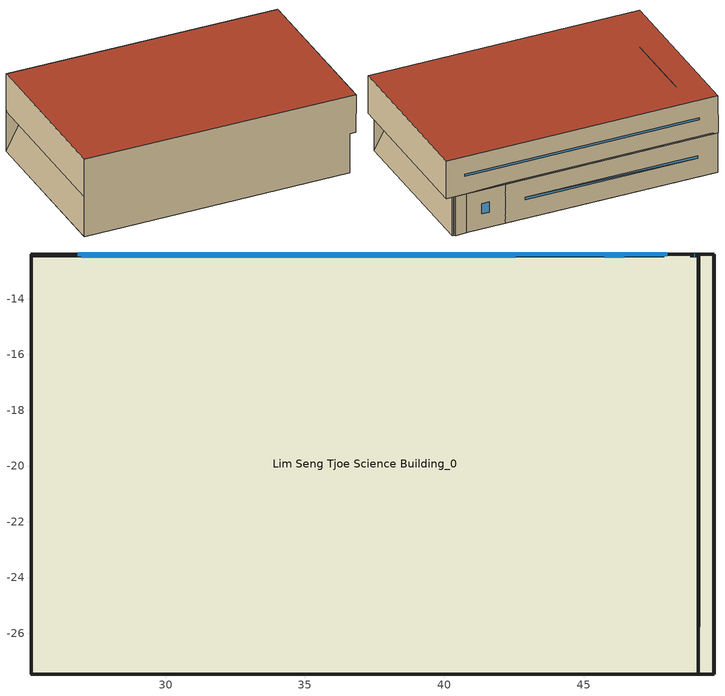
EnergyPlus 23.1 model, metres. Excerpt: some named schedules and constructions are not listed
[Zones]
Lim Seng Tjoe Science Building_0
 floor outside (90.1-2019 Nonresidential CZ 0 Exterior Floor (Mass)): 48.83,-12.4,4.33 49.66,-12.4,4.33 49.66,-27.46,4.33 49.12,-27.46,4.33 48.83,-12.46,4.4; 25.18,-12.46 47.86,-12.46 47.86,-12.4 48.82,-12.4 48.82,-12.46 49.11,-12.46 49.11,-27.46 25.18,-27.46 z0.6; 25.19,-12.46,4.45 25.18,-27.46,4.38 25.18,-12.4,4.38 48.83,-12.4,4.33 47.87,-12.4,4.34 44.33,-12.46,4.41
 wall outside (90.1-2019 Nonresidential CZ 0 Exterior Wall (Mass)): 25.18,-12.4 25.18,-27.46 z4.38:7.93; 49.66,-27.46,4.33 49.66,-12.4,4.33 49.67,-12.4,7.88 49.67,-27.46,7.88; 49.66,-12.4,4.33 25.18,-12.4,4.38 25.18,-12.4,7.93 49.67,-12.4,7.88; 44.32,-12.46,0.6 25.18,-12.46,0.6 25.19,-12.46,4.45 44.33,-12.46,4.41; 47.86,-12.46,0.6 44.32,-12.46,0.6 44.33,-12.46,4.41 47.87,-12.46,4.4; 47.86,-12.4,0.6 47.86,-12.46,0.6 47.87,-12.46,4.4; 48.82,-12.4,0.6 47.86,-12.4,0.6 47.87,-12.4,4.34 48.83,-12.4,4.33; 48.82,-12.46,0.6 48.82,-12.4,0.6 48.83,-12.4,4.33; 49.11,-12.46,0.6 48.82,-12.46,0.6 48.83,-12.46,4.4 49.12,-12.46,4.4; 49.11,-27.46,0.6 49.11,-12.46,0.6 49.12,-12.46,4.4 49.12,-24.08,5.81; 25.18,-12.46,0.6 25.18,-27.46,0.6 25.19,-27.46,4.38 25.19,-15.74,5.85; 25.18,-27.46,0.6 49.11,-27.46,0.6 49.12,-27.46,4.33 49.66,-27.46,4.33 49.67,-27.46,7.88 25.18,-27.46,7.93 25.18,-27.46,4.38 25.19,-27.46,4.38
 window (DoublePaneLoEe2): 46.45,-12.46 45.75,-12.46 z2.02:2.98; 47.99,-12.4,6.01 26.85,-12.4,6.05 26.85,-12.4,6.26 47.99,-12.4,6.21; 42.53,-12.46,2.61 26.98,-12.46,2.4 26.98,-12.46,2.65; 42.53,-12.46,2.4 26.98,-12.46,2.4 42.53,-12.46,2.61; 48.97,-12.46,0.74 48.96,-12.46,0.74 48.97,-12.46,4.26 48.98,-12.46,4.26
 roof outside (90.1-2019 Nonresidential CZ 0 Exterior Roof (Mass)): 49.67,-27.46,7.88 49.67,-12.4,7.88 25.18,-12.4,7.93 25.18,-27.46,7.93
[EnergyManagementSystem:Sensor] Output:Variable Index Key=Environment
Name | Output:Variable
OutdoorTemp | Site Outdoor Air Drybulb Temperature
OutdoorRelHumid | Site Outdoor Air Relative Humidity
[ZoneHVAC:IdealLoadsAirSystem]
Lim Seng Tjoe Science Building_0 Ideal Loads Air: Maximum Heating Supply Air Temperature {C}=35; Minimum Cooling Supply Air Temperature {C}=12; Maximum Heating Supply Air Humidity Ratio {kgWater/kgDryAir}=0.01; Minimum Cooling Supply Air Humidity Ratio {kgWater/kgDryAir}=0.008; Heating Limit=LimitFlowRateAndCapacity; MaximumHeatingAirFlowRate [m3/s]=Autosize; MaximumSensibleHeatingCapacity [W]=Autosize; Cooling Limit=LimitFlowRateAndCapacity; MaximumCoolingAirFlowRate [m3/s]=Autosize; MaximumTotalCoolingCapacity [W]=Autosize; HeatingAvailabilitySchedule=Off; CoolingAvailabilitySchedule=CoolAvail_Lim Seng Tjoe Science Building_0; Dehumidification Control Type=Humidistat; Humidification Control Type=Humidistat; Design Specification Outdoor Air Object=Lim Seng Tjoe Science Building_0MinFreshAir; Demand Controlled Ventilation Type=OccupancySchedule; Outdoor Air Economizer Type=NoEconomizer; Heat Recovery Type=None; SensibleHeatRecoveryEffectiveness=0.7; LatentHeatRecoveryEffectiveness=0.65
[Schedule:Constant]
Off: Value=0
AllOn: Value=1
Lim Seng Tjoe Science Building_0Heating_SP_Sch: HeatingSetpoint=20
Lim Seng Tjoe Science Building_0Cooling_SP_Sch: CoolingSetpoint=26
[Schedule:Day:Hourly]
d71a6c31-8f6b-449b-bd09-24edf58094ba: Fraction, 0, 0, 0, 0, 0, 0, 0, 0, 0.19, 0.19, 0.19, 0.19, 0.19, 0.19, 0.19, 0.71, 0.71, 0.71, 0.71, 0.71, 0, 0, 0, 0
d38cd50b-3fe6-45fc-bc6b-6bac02fbb9af: Fraction, 0, 0, 0, 0, 0, 0, 0, 0, 0, 0, 0, 0, 0, 0, 0, 0, 0, 0, 0, 0, 0, 0, 0, 0
52532a4e-ecb1-4cc1-a716-c2dd89ebd3b9: Fraction, 0, 0, 0, 0, 0, 0, 0, 0, 0.11, 0.11, 0.11, 0.11, 0.11, 0.11, 0.11, 0.11, 0.11, 0.26, 0.26, 0, 0, 0, 0, 0
11972c52-61c8-4f57-88bb-7496af982186: Fraction, 0.1773, 0.1773, 0.1773, 0.1773, 0.1773, 0.1773, 0.1773, 0.9, 0.9, 0.9, 0.9, 0.9, 0.9, 0.9, 0.9, 0.9, 0.9, 0.9, 0.9, 0.9, 0.9, 0.1773, 0.1773, 0.1773
d54c6378-4a6c-45db-9de4-900cf3df8b70: Fraction, 0.1773, 0.1773, 0.1773, 0.1773, 0.1773, 0.1773, 0.1773, 0.1773, 0.1773, 0.1773, 0.1773, 0.1773, 0.1773, 0.1773, 0.1773, 0.1773, 0.1773, 0.1773, 0.1773, 0.1773, 0.1773, 0.1773, 0.1773, 0.1773
852b5676-d480-4d98-a6f2-b27ff55470ac: Fraction, 0.1773, 0.1773, 0.1773, 0.1773, 0.1773, 0.1773, 0.1773, 0.1773, 0.5, 0.5, 0.5, 0.5, 0.5, 0.5, 0.5, 0.5, 0.5, 0.5, 0.5, 0.5, 0.1773, 0.1773, 0.1773, 0.1773
28ff5dd8-2adb-4925-b8d8-fbb9354c33e4: Fraction, 0.4, 0.4, 0.4, 0.4, 0.4, 0.4, 0.4, 0.4, 1, 1, 1, 1, 1, 1, 1, 1, 1, 0.4, 0.4, 0.4, 0.4, 0.4, 0.4, 0.4
d93732f1-78b8-4d49-a862-33fb61c03296: Fraction, 0.4, 0.4, 0.4, 0.4, 0.4, 0.4, 0.4, 0.4, 0.4, 0.4, 0.4, 0.4, 0.4, 0.4, 0.4, 0.4, 0.4, 0.4, 0.4, 0.4, 0.4, 0.4, 0.4, 0.4
d121ed73-165e-4655-82d5-77e987343f9d: Fraction, 0.3, 0.3, 0.3, 0.3, 0.3, 0.3, 0.3, 0.3, 0.3, 0.3, 0.3, 0.3, 0.3, 0.3, 0.3, 0.3, 0.3, 0.3, 0.3, 0.3, 0.3, 0.3, 0.3, 0.3
e1321285-c9d6-467d-9a4d-bb59ab9c38de: Fraction, 0.3, 0.3, 0.3, 0.3, 0.3, 0.3, 0.3, 0.3, 0.5, 0.5, 0.5, 0.5, 0.5, 0.5, 0.5, 0.5, 0.5, 0.3, 0.3, 0.3, 0.3, 0.3, 0.3, 0.3
6e140d9c-aa02-459b-a8a6-749ed5249228: Fraction, 1, 1, 1, 1, 1, 1, 1, 1, 0, 0, 0, 0, 0, 1, 0, 0, 0, 0, 0, 0, 0, 0, 0, 0
db2d7c61-ff03-4749-8f1e-46beebeba116: Fraction, 1, 1, 1, 1, 1, 1, 1, 1, 0, 0, 0, 0, 0, 0, 0, 0, 0, 0, 0, 0, 0, 0, 0, 0
1c006196-8d64-459b-8b42-d203ddc26f70: Fraction, 1, 1, 1, 1, 1, 1, 1, 1, 0, 0, 0, 1, 1, 1, 1, 1, 0, 0, 0, 0, 0, 0, 0, 1
a6b18c1c-57d3-475b-b091-b9cf4c30f930: Fraction, 1, 1, 1, 1, 1, 1, 1, 1, 0, 0, 0, 0, 0, 0, 0, 0, 0, 0, 0, 0, 0, 0, 0, 1
128b67d7-4356-482a-b225-17979f05112b: Fraction, 1, 1, 1, 1, 1, 1, 1, 1, 0, 0, 0, 0, 1, 1, 1, 0, 0, 0, 0, 0, 0, 0, 0, 0
3b261d86-015e-456e-b3ba-ec429458f709: Fraction, 1, 1, 1, 1, 1, 1, 1, 1, 0, 0, 0, 0, 0, 0, 0, 0, 0, 0, 0, 0, 0, 0, 1, 1
7137139d-1359-4360-94b9-dd521b8f055c: Fraction, 1, 1, 1, 1, 1, 1, 1, 0, 0, 0, 0, 0, 1, 1, 1, 1, 0, 0, 0, 0, 0, 0, 0, 1
d480fcd2-4c6f-4724-b094-791e3ef46416: Fraction, 1, 1, 1, 1, 1, 1, 1, 1, 0, 0, 0, 0, 1, 1, 1, 1, 1, 0, 0, 0, 0, 0, 0, 0
52d70242-85c9-48d6-93f3-017db9b4e722: Fraction, 1, 1, 1, 1, 1, 1, 1, 1, 0, 0, 0, 0, 1, 1, 1, 1, 1, 0, 0, 0, 0, 0, 0, 1
3e5dda0d-1575-4d5f-b2a6-a0f8b6c27f36: Fraction, 1, 1, 1, 1, 1, 0, 0, 0, 0, 0, 1, 1, 1, 1, 0, 0, 0, 0, 0, 0, 0, 0, 1, 1
5777d33e-3b92-4e42-84ab-9511d0258aa5: Fraction, 1, 1, 1, 1, 1, 0, 0, 0, 0, 0, 0, 0, 0, 0, 0, 1, 1, 1, 1, 1, 1, 1, 1, 1
78c8ad22-f29e-409c-af1d-dfdd3a8f813a: Fraction, 1, 1, 1, 1, 1, 1, 1, 0, 0, 0, 0, 0, 0, 0, 0, 0, 0, 0, 0, 0, 0, 0, 1, 1
7d700d44-55c0-4113-ba8d-ee900117a987: Fraction, 1, 1, 1, 1, 1, 1, 1, 0, 0, 0, 0, 0, 0, 0, 0, 0, 0, 0, 0, 0, 0, 0, 0, 1
8da19b8c-456b-4655-9327-c29ff21e0a2a: Fraction, 1, 1, 1, 1, 1, 1, 1, 1, 1, 1, 1, 0, 0, 0, 0, 0, 0, 0, 0, 0, 1, 1, 1, 1
cee105a2-054e-433b-bdf9-948a25a18e89: Fraction, 1, 1, 1, 1, 1, 1, 0, 0, 0, 0, 0, 0, 0, 0, 0, 0, 0, 0, 0, 0, 0, 1, 1, 1
44f8bf13-a4c6-46d4-b55d-3ae2afa4ed22: Fraction, 1, 1, 1, 1, 0, 0, 0, 0, 0, 0, 0, 0, 0, 0, 0, 0, 0, 0, 0, 0, 0, 1, 1, 1
1851b256-f6fc-47cb-b284-082ecfdb7be7: Fraction, 1, 1, 1, 1, 1, 1, 1, 1, 1, 1, 1, 1, 1, 1, 0, 0, 0, 0, 0, 0, 1, 1, 1, 1
8e188594-625f-4dec-aa19-9f28261a3dc8: Fraction, 1, 1, 1, 1, 1, 1, 0, 0, 0, 0, 0, 0, 0, 0, 0, 0, 0, 0, 0, 0, 0, 0, 1, 1
284f1c77-091e-4434-aced-f5413e2310b7: Fraction, 0, 1, 1, 1, 1, 1, 1, 1, 0, 0, 0, 0, 0, 1, 0, 0, 0, 0, 1, 1, 1, 1, 1, 1
d0c33f98-66ea-4176-85bb-1e7ffd4d465f: Fraction, 1, 1, 1, 1, 1, 1, 0, 0, 0, 0, 0, 0, 1, 1, 0, 0, 1, 1, 1, 1, 1, 1, 1, 1
d8ae7ebc-ec5f-4869-bc1e-8ae123249a83: Fraction, 1, 1, 1, 1, 1, 1, 1, 1, 0, 0, 0, 0, 0, 0, 0, 0, 0, 0, 0, 0, 0, 1, 1, 1
856b0a8b-6fdf-4f38-9d7a-b768ce6a41e3: Fraction, 1, 1, 1, 0, 0, 0, 0, 0, 0, 0, 0, 0, 0, 0, 0, 0, 0, 0, 0, 0, 0, 0, 0, 0
a5a3d129-2a04-4ef4-b263-aef73d514b88: Fraction, 1, 1, 1, 1, 1, 1, 1, 1, 0, 0, 0, 0, 1, 1, 1, 1, 0, 0, 0, 0, 0, 0, 0, 0
02b955e1-a4d5-44a9-86f5-da438b0872b9: Fraction, 0, 0, 0, 0, 0, 0, 0, 0, 1, 1, 1, 1, 1, 1, 1, 1, 0, 0, 0, 0, 0, 0, 0, 0
f6c93d04-9e40-4184-b05f-088cf29dde7c: Fraction, 0, 0, 0, 1, 1, 1, 1, 1, 0, 0, 0, 0, 0, 0, 0, 0, 0, 0, 0, 0, 0, 0, 0, 0
d251b540-94c7-4aaa-85b7-a139d5e821c3: Fraction, 0, 0, 0, 1, 1, 1, 1, 1, 0, 0, 0, 0, 0, 1, 1, 1, 0, 0, 0, 0, 0, 0, 0, 0
7c59da79-fe48-4edc-bf73-fb6894853047: Fraction, 0, 1, 1, 1, 1, 1, 1, 1, 0, 0, 0, 0, 0, 1, 1, 0, 0, 0, 0, 0, 0, 0, 0, 0
2ed6414c-bb18-4c60-8d50-1dbdd846f431: Fraction, 0, 0, 0, 0, 1, 1, 1, 1, 0, 0, 0, 0, 0, 0, 0, 0, 0, 0, 0, 0, 0, 0, 0, 0
e1109c2e-fcaa-4e7b-a4d0-30d084544c4d: Fraction, 1, 1, 1, 1, 1, 1, 1, 1, 1, 0, 1, 1, 1, 1, 1, 1, 1, 0, 0, 1, 1, 1, 1, 1
9da1b401-2c3b-4dd1-8f42-770dc4b6e476: Fraction, 1, 1, 1, 1, 1, 1, 1, 1, 0, 0, 0, 1, 1, 1, 1, 1, 0, 1, 1, 1, 1, 1, 1, 1
a31e4aef-c367-457d-9f49-a188fc99be50: Fraction, 0, 1, 1, 1, 1, 1, 1, 1, 0, 0, 0, 0, 1, 1, 1, 0, 0, 0, 0, 0, 0, 0, 0, 0
783a20d1-6586-452c-8b75-dc79a78b005d: Fraction, 0, 0, 0, 0, 0, 0, 0, 0, 0, 0, 0, 0, 1, 0, 0, 0, 0, 0, 0, 0, 0, 0, 0, 0
31c73f65-7f80-4425-b6fd-fec3620eedcf: Fraction, 0, 1, 1, 1, 1, 1, 1, 1, 0, 0, 0, 0, 0, 0, 0, 0, 0, 0, 0, 0, 0, 0, 0, 0
7c44a2ad-9f92-4760-9523-73d375af5f8e: Fraction, 0, 1, 0, 0, 1, 0, 0, 0, 0, 0, 0, 1, 1, 1, 1, 1, 1, 0, 0, 0, 0, 0, 0, 0
710c4962-6e15-4edf-8ffb-b5bf3bbcd519: Fraction, 0, 0, 0, 0, 0, 0, 0, 0, 0, 0, 0, 0, 1, 0, 1, 0, 0, 0, 0, 0, 0, 0, 0, 0
dc6bb69d-c547-40f1-9d02-3d841a653dba: Fraction, 0, 0, 0, 0, 0, 0, 0, 0, 0, 0, 0, 1, 0, 0, 1, 1, 0, 0, 0, 0, 0, 0, 0, 1
5e147ff9-a396-4f3e-ab7d-90348b531cd6: Fraction, 0, 0, 0, 1, 1, 1, 1, 1, 0, 0, 0, 1, 1, 1, 1, 0, 0, 0, 0, 0, 0, 1, 1, 0
832ac9ea-43cb-4ae2-92aa-4a881285c56f: Fraction, 0, 1, 1, 1, 1, 1, 1, 1, 0, 0, 0, 1, 1, 1, 1, 1, 0, 0, 1, 0, 0, 1, 1, 1
55a5d6dd-006f-4877-b073-a27cbf0c4520: Fraction, 1, 1, 1, 1, 1, 1, 1, 1, 0, 0, 0, 1, 1, 1, 1, 0, 0, 0, 0, 1, 0, 0, 1, 1
f6a73423-aa42-49e2-adda-7f33e1ee4367: Fraction, 1, 1, 1, 1, 1, 1, 1, 1, 1, 1, 0, 0, 0, 0, 0, 0, 0, 0, 0, 1, 1, 1, 1, 1
56def665-7ac4-4489-b452-fc3213dd30f5: Fraction, 1, 1, 1, 1, 1, 1, 1, 1, 0, 0, 0, 1, 1, 1, 1, 1, 1, 0, 1, 1, 1, 1, 1, 1
ac92d4b5-eac9-4519-86de-4b64024344e3: Fraction, 1, 1, 0, 0, 1, 1, 0, 0, 0, 0, 0, 1, 0, 0, 1, 1, 0, 0, 0, 0, 0, 0, 0, 0
7c6c3108-2229-4056-994d-669ef0e0ce08: Fraction, 0, 1, 1, 0, 1, 1, 0, 0, 0, 0, 0, 1, 1, 1, 1, 1, 1, 0, 0, 0, 0, 0, 0, 0
8ee3ae4d-64b1-4e34-8a96-7bd1842fba68: Fraction, 0, 0, 0, 0, 1, 1, 1, 1, 0, 0, 0, 1, 1, 1, 1, 1, 0, 0, 0, 0, 0, 0, 0, 0
0cef9d86-fc90-41cf-8de7-f64ac36ddb1f: Fraction, 1, 1, 1, 1, 1, 1, 1, 1, 0, 0, 0, 1, 1, 1, 1, 1, 0, 0, 0, 0, 0, 0, 0, 0
e6a8cc3d-66d3-4b64-92f8-956c4ba94478: Fraction, 0, 0, 1, 1, 1, 1, 1, 0, 0, 0, 0, 1, 1, 1, 1, 1, 1, 0, 0, 0, 0, 0, 0, 0
8cb6882c-eee1-46ff-8e14-2cfc4f33c570: Fraction, 0, 0, 0, 0, 0, 0, 0, 0, 0, 0, 0, 0, 0, 1, 0, 0, 0, 0, 0, 0, 0, 0, 0, 0
e863ea9d-334a-48af-816b-4aba6224873a: Fraction, 0, 0, 0, 0, 0, 0, 0, 0, 0, 0, 0, 1, 1, 1, 0, 0, 0, 0, 0, 0, 0, 0, 0, 0
8b0ae8ee-a528-469c-a5c6-ed7794fbe815: Fraction, 0, 0, 0, 0, 0, 0, 0, 0, 0, 0, 0, 0, 1, 1, 1, 1, 0, 0, 0, 0, 0, 0, 0, 0
41dc527b-37e4-4181-84aa-e215a96cd7b1: Fraction, 0, 0, 0, 1, 1, 1, 1, 1, 0, 0, 0, 1, 1, 1, 1, 1, 0, 0, 0, 0, 0, 0, 0, 0
98d2bb7c-2468-413f-8b2f-d1170de22287: Fraction, 1, 1, 1, 0, 1, 1, 1, 1, 0, 0, 0, 1, 1, 1, 1, 1, 1, 0, 0, 0, 0, 0, 0, 1
9ccae4c0-e080-46e8-8c0e-5cd73330d716: Fraction, 1, 1, 1, 1, 1, 1, 1, 1, 0, 0, 0, 1, 1, 1, 1, 1, 1, 0, 0, 0, 0, 0, 0, 1
e07aafdd-d563-4215-b115-786fe618c2eb: Fraction, 1, 1, 1, 1, 0, 0, 0, 1, 0, 0, 1, 1, 1, 1, 1, 1, 1, 0, 0, 0, 0, 0, 0, 0
8206472b-e502-4a85-a04b-b4c15c11b061: Fraction, 1, 1, 1, 1, 0, 0, 0, 0, 0, 0, 0, 1, 1, 1, 1, 1, 1, 0, 0, 0, 0, 0, 0, 0
435913cc-9bde-4884-bb38-05ae516b406a: Fraction, 0, 0, 0, 0, 0, 0, 0, 0, 0, 0, 0, 1, 1, 1, 1, 1, 0, 0, 0, 0, 0, 1, 1, 1
7060a24d-2bb7-43fa-9cad-92165769cd3a: Fraction, 1, 1, 1, 1, 1, 1, 1, 1, 1, 1, 0, 0, 0, 0, 1, 1, 0, 0, 0, 1, 1, 0, 1, 0
a270086e-ebf0-4c9e-9375-68903146b2c6: Fraction, 0, 1, 1, 1, 1, 1, 1, 1, 1, 1, 1, 1, 0, 1, 0, 1, 1, 1, 1, 1, 1, 1, 1, 1
0a624a1d-9246-44ea-85bd-c9bf8e775403: Fraction, 1, 1, 1, 1, 1, 1, 1, 1, 0, 0, 0, 1, 0, 1, 1, 0, 0, 0, 0, 1, 0, 1, 1, 1
6ba2a46a-75e3-4360-90ec-2a2812e5e379: Fraction, 1, 1, 1, 1, 1, 1, 1, 1, 0, 0, 0, 1, 1, 1, 1, 1, 1, 1, 0, 0, 0, 0, 0, 0
0dbd83fd-969f-4d80-89da-c28b562b3b11: Fraction, 1, 0, 1, 1, 1, 0, 1, 1, 0, 0, 0, 1, 1, 1, 1, 1, 1, 0, 0, 0, 0, 0, 0, 0
3138fe81-897c-4cea-872e-33bb191f3c1e: Fraction, 0, 0, 0, 0, 0, 1, 1, 0, 0, 0, 0, 0, 1, 1, 1, 1, 0, 0, 0, 0, 1, 1, 1, 0
02b6716d-9ad4-42a7-a312-9487d6e8e429: Fraction, 0, 1, 0, 1, 1, 1, 1, 1, 0, 0, 0, 1, 1, 1, 1, 1, 1, 0, 0, 0, 0, 0, 0, 0
e48c060e-5ceb-4933-b795-6ed9f49c4a64: Fraction, 0, 1, 1, 1, 1, 1, 0, 1, 0, 0, 0, 1, 1, 1, 1, 1, 1, 1, 0, 0, 0, 0, 0, 0
2341d663-a5d2-4fed-b805-d079e72062bf: Fraction, 0, 0, 0, 1, 1, 1, 1, 1, 0, 0, 0, 1, 1, 1, 1, 1, 1, 1, 0, 0, 0, 0, 0, 0
afc18f75-172a-497e-8096-9b2594ddd4b2: Fraction, 0, 0, 0, 0, 1, 1, 1, 1, 0, 0, 0, 1, 1, 1, 1, 1, 1, 1, 0, 0, 0, 0, 0, 0
8696049b-1746-48ae-80f6-b27f147bb069: Fraction, 0, 0, 1, 1, 1, 1, 1, 1, 0, 0, 0, 1, 1, 1, 1, 1, 0, 1, 1, 1, 0, 1, 1, 1
0caa4562-af2f-4c7f-a647-45dca7f22276: Fraction, 0, 0, 0, 0, 1, 1, 1, 1, 0, 0, 1, 1, 1, 1, 1, 1, 1, 0, 0, 0, 0, 0, 0, 0
b9da0652-b772-48d7-bf05-706763d2111b: Fraction, 0, 0, 0, 0, 0, 1, 0, 0, 0, 1, 1, 1, 1, 1, 1, 1, 1, 1, 0, 0, 0, 0, 0, 0
456784b8-da74-4249-9f8c-327e2001759e: Fraction, 0, 0, 0, 1, 1, 1, 1, 0, 0, 0, 0, 1, 1, 1, 1, 1, 1, 1, 0, 0, 0, 0, 0, 0
a7901fbf-3071-478e-90fb-a0eb9d90a825: Fraction, 1, 1, 1, 0, 1, 0, 1, 1, 0, 0, 0, 0, 1, 1, 1, 1, 1, 0, 0, 0, 0, 0, 0, 0
39df38ec-98ba-42a4-8342-54e43056e872: Fraction, 0, 0, 1, 1, 1, 1, 1, 1, 0, 1, 1, 1, 1, 1, 0, 1, 0, 0, 0, 1, 0, 0, 1, 1
020e7bf9-bc96-4c5f-b235-461951e3148f: Fraction, 1, 1, 1, 1, 1, 1, 0, 1, 0, 1, 1, 1, 1, 1, 1, 1, 1, 1, 0, 0, 0, 0, 0, 0
a904db94-45f8-4b55-944c-bce7b5d21c73: Fraction, 0, 1, 1, 1, 1, 1, 0, 1, 0, 0, 0, 1, 1, 1, 0, 0, 0, 0, 0, 0, 0, 0, 0, 1
219ee94c-1221-4756-b5c5-f1f7b6a8ff12: Fraction, 1, 1, 1, 1, 1, 1, 1, 1, 0, 1, 1, 1, 1, 1, 1, 0, 1, 0, 0, 1, 1, 1, 1, 1
4707e5c8-8910-4f90-a45f-79641121281e: Fraction, 1, 1, 1, 1, 1, 1, 1, 0, 0, 0, 0, 0, 1, 1, 1, 1, 0, 0, 0, 0, 0, 0, 1, 0
89d588d2-23ad-4333-a176-e16947a0b411: Fraction, 0, 0, 1, 1, 1, 1, 1, 1, 0, 1, 1, 1, 1, 1, 1, 1, 1, 1, 1, 0, 0, 0, 0, 0
57739862-4bb3-46ac-996d-7d0865c6e4be: Fraction, 1, 1, 1, 1, 1, 1, 1, 1, 0, 0, 1, 1, 1, 0, 0, 0, 0, 0, 0, 1, 0, 1, 1, 1
cd070942-f4da-4477-acde-392f7ae9b2d7: Fraction, 1, 1, 1, 1, 1, 1, 1, 1, 0, 0, 0, 1, 1, 1, 1, 1, 0, 0, 0, 0, 0, 1, 1, 1
6f783e8a-4d2f-493a-9931-8efdddeaa97e: Fraction, 1, 1, 1, 1, 1, 1, 1, 1, 0, 1, 1, 0, 1, 1, 1, 0, 0, 0, 0, 1, 1, 1, 1, 1
f1a2e1b3-be25-4ebc-a604-112f95cec990: Fraction, 1, 1, 1, 1, 1, 1, 1, 1, 0, 0, 1, 1, 1, 1, 1, 1, 1, 1, 0, 0, 0, 0, 0, 0
e838e4d1-beb7-4843-a03a-22dc65169b2a: Fraction, 0, 1, 1, 0, 1, 1, 1, 1, 0, 1, 1, 1, 1, 1, 1, 1, 0, 1, 1, 1, 1, 1, 1, 1
aebbc85c-5f97-4ae6-a8ed-8b8dba11efd3: Fraction, 1, 1, 0, 1, 1, 1, 1, 1, 0, 0, 1, 1, 1, 0, 0, 0, 1, 1, 0, 1, 1, 1, 1, 1
1d2381b9-a0c5-4618-9ba7-6dc6c4f29c6a: Fraction, 1, 1, 1, 1, 1, 1, 1, 1, 0, 0, 1, 1, 1, 1, 1, 0, 1, 1, 1, 1, 1, 1, 1, 1
df2bc75e-0905-4183-b295-62a012b6dd15: Fraction, 1, 1, 1, 1, 1, 1, 1, 1, 1, 0, 1, 1, 1, 1, 1, 0, 1, 0, 0, 1, 1, 1, 1, 1
3e800794-47a3-4273-8e5a-a0af138cea87: Fraction, 1, 1, 1, 1, 1, 1, 1, 1, 1, 1, 1, 1, 1, 1, 0, 0, 0, 0, 0, 0, 0, 1, 1, 1
52d1a2e7-6932-4a9c-88f8-421d0613ef18: Fraction, 1, 1, 1, 1, 0, 0, 0, 0, 0, 0, 1, 1, 1, 1, 1, 1, 1, 0, 0, 0, 0, 0, 0, 0
36927336-f9d0-44d8-9c54-4be7837cfc99: Fraction, 0, 1, 1, 1, 1, 1, 1, 1, 0, 0, 0, 1, 1, 1, 1, 1, 1, 1, 0, 0, 0, 0, 0, 0
bfb529c0-7171-43ea-8afc-747b647eac6d: Fraction, 0, 1, 0, 0, 1, 0, 1, 0, 0, 0, 1, 1, 1, 1, 1, 1, 1, 0, 0, 0, 0, 0, 0, 0
1654a44c-2e9d-4b44-9efe-8fb027e0a2eb: Fraction, 0, 1, 1, 1, 1, 1, 1, 1, 0, 1, 1, 1, 1, 1, 1, 1, 1, 1, 0, 0, 0, 0, 0, 0
f9a20fbc-b44b-47b5-9648-7d49b601cb00: Fraction, 0, 0, 0, 0, 1, 0, 0, 0, 0, 1, 1, 1, 1, 1, 1, 1, 1, 1, 1, 0, 0, 0, 0, 0
580bc2d9-688c-41ab-b5d6-c0c501391f91: Fraction, 0, 0, 0, 0, 1, 1, 0, 1, 0, 0, 1, 1, 0, 1, 1, 1, 1, 1, 1, 1, 1, 1, 1, 1
e5800b7f-f445-4e90-b6f6-b2c0353339a4: Fraction, 1, 1, 1, 1, 1, 1, 1, 1, 0, 0, 0, 1, 1, 1, 1, 1, 1, 0, 0, 0, 0, 0, 0, 0
b53726d8-a3de-497d-8b0d-c6b88d6392b1: Fraction, 0, 1, 1, 1, 1, 1, 1, 1, 0, 0, 1, 1, 1, 0, 0, 0, 0, 0, 0, 0, 0, 0, 0, 1
b9ad547f-294f-47cd-a84d-f98a3cedc7af: Fraction, 1, 1, 1, 1, 1, 1, 1, 1, 0, 0, 1, 1, 1, 1, 1, 1, 1, 0, 1, 0, 0, 0, 0, 0
70ddd245-1c92-4009-9317-81795b95ca46: Fraction, 0, 0, 0, 0, 1, 1, 0, 0, 0, 0, 1, 1, 0, 0, 0, 1, 1, 0, 0, 1, 1, 1, 1, 1
2fc9621a-d336-4653-9b7b-40b3e684e850: Fraction, 1, 1, 1, 1, 1, 1, 1, 1, 0, 0, 0, 1, 1, 1, 1, 0, 0, 1, 1, 1, 1, 1, 1, 1
72a40c7d-4c32-454c-ac04-4bf4bfcf6a0b: Fraction, 1, 1, 1, 1, 1, 1, 1, 1, 0, 0, 0, 1, 1, 1, 1, 0, 1, 1, 0, 0, 0, 0, 0, 0
0130b446-d59f-4fae-96ac-66a7356afa40: Fraction, 0, 0, 0, 0, 1, 0, 0, 0, 0, 1, 0, 1, 1, 1, 0, 1, 1, 1, 1, 1, 1, 1, 1, 1
9e358090-212f-45c3-abaf-bb185372d392: Fraction, 1, 1, 1, 1, 1, 1, 1, 1, 1, 0, 0, 1, 1, 1, 1, 1, 0, 0, 0, 0, 0, 0, 0, 0
49fe3313-c278-46cc-843f-848698ff3746: Fraction, 1, 1, 1, 1, 1, 1, 1, 1, 0, 1, 1, 1, 1, 1, 1, 0, 0, 0, 0, 0, 0, 0, 0, 0
a0b2e48a-9898-4092-9877-863d1ac86489: Fraction, 1, 1, 1, 0, 1, 1, 0, 1, 0, 0, 0, 1, 1, 1, 0, 0, 0, 0, 0, 0, 0, 0, 0, 0
7c8914f9-9250-47ca-adb1-71303579937c: Fraction, 0, 0, 0, 0, 0, 0, 0, 0, 1, 1, 1, 1, 1, 1, 1, 1, 1, 1, 1, 0, 0, 0, 0, 0
0c93f3d0-9d91-4daa-8081-134242e096c2: Fraction, 0, 0, 0, 0, 1, 0, 1, 1, 1, 1, 1, 1, 1, 1, 1, 1, 1, 1, 0, 0, 0, 0, 0, 0
cf3b6cd0-92b6-4f81-ac02-421981253649: Fraction, 0, 0, 0, 0, 0, 1, 1, 1, 1, 1, 1, 1, 1, 1, 1, 1, 1, 1, 1, 0, 0, 0, 0, 0
212efdba-84c9-4ae1-9e13-ebaa52e4eb17: Fraction, 0, 0, 0, 0, 1, 0, 1, 0, 0, 1, 1, 1, 1, 1, 1, 1, 1, 1, 1, 0, 0, 0, 0, 0
548c4c94-4ecf-4ff0-984d-370e3aa91c7a: Fraction, 0, 0, 0, 0, 1, 1, 1, 1, 0, 1, 1, 1, 1, 1, 1, 1, 1, 1, 1, 0, 0, 0, 0, 0
6e327c8f-b112-424d-82a6-0b79f5d2cb12: Fraction, 0, 0, 0, 0, 0, 0, 0, 0, 1, 1, 1, 1, 1, 1, 0, 0, 0, 0, 0, 1, 0, 0, 0, 0
2e5f1176-d89e-44a4-b5cf-4667695ecb62: Fraction, 0, 1, 0, 0, 1, 0, 1, 1, 0, 1, 1, 1, 1, 0, 1, 0, 0, 0, 0, 0, 0, 0, 0, 1
84c99d34-d8b0-4658-a654-34bbbdb9333f: Fraction, 1, 0, 1, 1, 1, 1, 1, 0, 0, 1, 1, 1, 0, 0, 1, 1, 1, 0, 0, 0, 0, 0, 0, 0
384f68a3-af19-4f47-8572-ad6ab16c7829: Fraction, 1, 1, 0, 1, 1, 1, 1, 1, 0, 1, 1, 1, 1, 1, 1, 0, 0, 0, 0, 0, 0, 0, 0, 0
b63c6fa2-d637-4db5-b3b4-4a58661d3bfa: Fraction, 0, 1, 1, 1, 1, 1, 1, 1, 0, 1, 1, 1, 0, 1, 1, 1, 0, 1, 0, 1, 1, 0, 1, 0
9288f157-2fba-4715-87cc-3a2d7e53a3ee: Fraction, 1, 1, 1, 1, 1, 1, 1, 1, 0, 0, 0, 0, 1, 0, 0, 0, 0, 0, 0, 0, 0, 0, 1, 0
d6078cba-5047-4be9-a9f1-25ed9872794d: Fraction, 1, 1, 0, 1, 1, 1, 1, 1, 0, 1, 1, 1, 1, 1, 1, 1, 1, 1, 0, 0, 0, 0, 0, 0
53d69ffd-4501-4819-981d-ff41d58071ad: Fraction, 0, 0, 0, 0, 0, 0, 0, 0, 0, 1, 1, 0, 0, 1, 1, 0, 0, 0, 0, 0, 0, 1, 1, 1
cb69c0c7-467c-4829-bb82-df133dea3a48: Fraction, 1, 1, 1, 1, 1, 1, 0, 0, 0, 0, 1, 1, 1, 1, 1, 1, 1, 1, 0, 0, 0, 0, 0, 0
80347df9-2b2b-4f83-950c-d1be5caac355: Fraction, 0, 0, 0, 0, 0, 0, 0, 0, 0, 0, 1, 1, 1, 1, 1, 1, 1, 1, 0, 0, 0, 0, 0, 0
a855f3d0-9724-41d9-8b77-1a4f3d325d45: Fraction, 0, 0, 0, 1, 1, 1, 0, 0, 0, 0, 0, 0, 1, 1, 0, 0, 1, 1, 0, 0, 0, 1, 1, 1
4326a7e2-c531-4251-931b-8cf839209a51: Fraction, 1, 1, 1, 1, 1, 1, 1, 1, 0, 1, 1, 1, 0, 0, 0, 0, 0, 0, 0, 0, 0, 0, 0, 1
98c1251f-9fc4-41ac-ba10-4e7e4df1527a: Fraction, 1, 1, 1, 1, 1, 1, 1, 1, 1, 0, 0, 0, 1, 1, 1, 1, 0, 0, 0, 0, 0, 0, 1, 1
0d42249d-4291-44c3-9259-053e21cf9796: Fraction, 1, 1, 1, 1, 1, 1, 1, 1, 0, 0, 1, 1, 1, 1, 1, 1, 1, 0, 0, 0, 0, 0, 0, 0
3b349164-99fc-43dc-b6c4-20ef5ed526c3: Fraction, 1, 1, 1, 1, 1, 1, 1, 1, 0, 0, 1, 1, 1, 1, 0, 0, 1, 1, 1, 1, 1, 1, 1, 1
f610d880-ee65-45f2-9353-04d647421eea: Fraction, 1, 1, 1, 1, 1, 1, 1, 1, 0, 0, 1, 1, 1, 1, 0, 0, 0, 1, 1, 1, 1, 1, 1, 1
03d0cba9-1486-44c4-9bb4-ee9bf6bdd831: Fraction, 0, 0, 0, 0, 1, 1, 1, 1, 0, 0, 0, 0, 0, 0, 0, 0, 0, 0, 0, 0, 0, 0, 1, 1
540905d0-337d-4019-a29a-697ff629e290: Fraction, 1, 1, 1, 1, 1, 1, 1, 1, 1, 1, 1, 1, 1, 1, 1, 1, 1, 1, 1, 0, 0, 0, 0, 0
aa4c7d4e-ccf1-4611-a856-0b97567ac68e: Fraction, 0, 0, 0, 0, 0, 0, 0, 0, 0, 0, 1, 1, 1, 1, 1, 0, 0, 0, 0, 0, 0, 1, 1, 1
e5c06800-845f-43d0-81d5-8027d3536ff9: Fraction, 1, 1, 1, 1, 1, 1, 1, 1, 1, 0, 0, 0, 1, 1, 1, 1, 1, 0, 0, 0, 0, 0, 0, 0
f61306c2-47db-43e2-930d-093cf920d76f: Fraction, 0, 1, 0, 0, 0, 1, 1, 1, 0, 0, 1, 1, 1, 0, 0, 0, 0, 0, 0, 0, 0, 0, 0, 0
c109267a-31e8-4fbf-8c4f-ba2713d5faa3: Fraction, 1, 1, 1, 1, 1, 1, 1, 1, 1, 0, 0, 0, 0, 0, 0, 0, 1, 1, 0, 0, 0, 0, 0, 0
a35f7782-41c6-473c-abef-9235acbe0f03: Fraction, 0, 0, 0, 1, 1, 0, 0, 0, 0, 1, 1, 1, 0, 0, 0, 0, 0, 0, 0, 0, 0, 0, 0, 0
92223eeb-abe2-4d6d-9d3e-a03ab571649c: Fraction, 0, 0, 0, 0, 0, 0, 0, 0, 0, 1, 1, 1, 0, 0, 0, 0, 0, 0, 0, 0, 1, 1, 1, 1
1c05a32e-fa13-48e2-9f79-914158bfb7e2: Fraction, 1, 1, 1, 1, 1, 1, 1, 1, 0, 0, 1, 1, 1, 1, 1, 1, 1, 1, 1, 0, 0, 0, 0, 0
463f50b2-a220-4d12-8bad-a535fbc26a53: Fraction, 0, 1, 1, 1, 1, 1, 0, 0, 0, 1, 1, 1, 1, 1, 1, 1, 1, 0, 0, 0, 0, 0, 0, 0
f9bb8736-e754-400e-b895-b7910eba2c6f: Fraction, 0, 1, 1, 1, 1, 1, 1, 1, 1, 0, 0, 1, 1, 1, 1, 1, 0, 0, 0, 0, 0, 0, 0, 0
f8854555-2fa3-4c55-8f49-eb53cb2fb23a: Fraction, 0, 0, 0, 0, 0, 0, 0, 0, 0, 0, 0, 0, 1, 1, 1, 1, 0, 0, 0, 0, 0, 0, 0, 1
c76dfc72-1abf-4fa1-8a9a-cf301798b4a2: Fraction, 0, 0, 0, 0, 0, 0, 0, 0, 0, 0, 0, 0, 1, 1, 1, 1, 1, 1, 0, 0, 0, 0, 0, 0
3954c3da-bd80-410a-990c-76175a1b522b: Fraction, 0, 0, 1, 1, 1, 1, 1, 1, 0, 0, 0, 0, 0, 0, 0, 0, 0, 0, 0, 0, 0, 0, 0, 0
313746c1-0df1-4c23-b4e4-811a8b566c4d: Fraction, 0, 0, 0, 0, 0, 0, 0, 0, 0, 0, 0, 0, 0, 0, 0, 0, 0, 0, 0, 0, 0, 0, 1, 1
bd78fc1e-16a6-4a13-978a-f64bd9d0983f: Fraction, 0, 0, 0, 1, 1, 1, 1, 1, 1, 0, 0, 0, 0, 0, 0, 0, 1, 0, 0, 0, 0, 0, 0, 0
9fd01d2b-13b5-4532-b5ce-59158fb957e5: Fraction, 0, 0, 0, 1, 1, 1, 1, 1, 0, 0, 1, 1, 1, 1, 1, 1, 1, 0, 0, 0, 0, 0, 0, 0
4154c431-9968-4083-9f16-63208e6c2e1e: Fraction, 0, 1, 1, 1, 1, 1, 1, 0, 0, 0, 1, 1, 1, 1, 1, 1, 1, 1, 0, 0, 0, 0, 0, 0
9a16d6f0-384c-40e1-8009-8d41dfab8051: Fraction, 0, 0, 0, 0, 0, 0, 0, 0, 0, 1, 1, 1, 1, 1, 1, 1, 0, 0, 0, 0, 0, 0, 0, 0
ac90827d-11cc-42ed-a392-d4b621c143ec: Fraction, 0, 1, 1, 1, 1, 1, 1, 1, 1, 1, 1, 0, 1, 1, 1, 1, 1, 1, 0, 0, 0, 0, 0, 0
ab9636aa-b7b7-4d54-8312-fca34f6fc85f: Fraction, 0, 1, 0, 1, 0, 0, 0, 1, 0, 0, 1, 1, 1, 1, 1, 1, 1, 1, 1, 0, 1, 1, 0, 0
afec70ff-d4b7-460d-bcf3-9c019cca03cf: Fraction, 0, 0, 0, 0, 0, 0, 0, 0, 0, 0, 1, 1, 1, 1, 1, 1, 1, 1, 1, 1, 0, 0, 0, 0
199e3add-84f3-4c38-b6b4-409e32751883: Fraction, 0, 0, 0, 0, 0, 0, 0, 0, 1, 1, 1, 1, 1, 1, 1, 1, 1, 0, 0, 0, 0, 0, 0, 0
c284964c-489a-43e0-8e3d-801cae62e614: Fraction, 0, 0, 0, 0, 0, 0, 0, 0, 0, 0, 1, 0, 0, 1, 1, 1, 1, 1, 1, 0, 0, 0, 0, 0
a298b63a-e1bd-4ac0-beb3-bb3ce296779d: Fraction, 0, 0, 0, 1, 1, 0, 0, 0, 0, 1, 1, 1, 1, 0, 0, 0, 0, 0, 0, 0, 0, 0, 1, 0
63880aa5-e7c4-4956-a3cf-e2a72c75ad45: Fraction, 0, 1, 1, 1, 1, 0, 1, 1, 0, 0, 0, 0, 1, 1, 1, 1, 1, 1, 1, 0, 0, 0, 0, 0
9807a8c1-a550-4926-86b4-8b9aa54f45b1: Fraction, 0, 1, 0, 0, 1, 0, 1, 0, 0, 1, 1, 1, 1, 1, 1, 1, 1, 1, 1, 1, 0, 0, 0, 0
74815a07-c28c-4343-9e54-736f9cd46f69: Fraction, 0, 0, 0, 0, 0, 0, 0, 0, 0, 1, 1, 1, 1, 1, 1, 1, 1, 1, 1, 1, 1, 0, 0, 0
2d252cf4-1fbc-42ac-8097-7b53488c7ee0: Fraction, 0, 0, 0, 0, 0, 0, 0, 0, 1, 1, 1, 1, 1, 1, 1, 1, 1, 1, 1, 1, 1, 0, 0, 0
3646f6bd-3152-4ed7-a831-ecac03994188: Fraction, 0, 0, 0, 0, 0, 0, 0, 1, 0, 1, 0, 0, 1, 1, 1, 0, 0, 1, 0, 0, 0, 0, 0, 0
e0f0d439-b6f4-4fdc-b9bf-41faffd6cd22: Fraction, 0, 0, 0, 1, 1, 1, 1, 0, 0, 0, 0, 1, 1, 1, 1, 1, 1, 0, 0, 0, 0, 0, 0, 0
7df47588-f626-4242-ac4c-91b8b2d64bfd: Fraction, 0, 1, 0, 0, 0, 0, 0, 0, 0, 1, 1, 1, 1, 1, 1, 1, 1, 1, 1, 0, 1, 0, 0, 0
4efa9bbb-5d62-4cc2-aded-aebd35104ce4: Fraction, 0, 0, 0, 0, 0, 0, 0, 0, 0, 0, 0, 1, 1, 1, 1, 1, 1, 0, 1, 1, 1, 1, 1, 0
9510e6e1-d2f7-4162-935a-bbde55caddc6: Fraction, 0, 1, 1, 0, 1, 0, 0, 1, 0, 0, 0, 1, 1, 1, 0, 0, 1, 0, 0, 1, 1, 1, 1, 0
eb05a1cb-1d62-4935-86a6-2923c399e837: Fraction, 1, 1, 1, 1, 1, 1, 1, 1, 0, 0, 0, 1, 1, 1, 1, 1, 1, 1, 0, 0, 0, 0, 1, 1
7a80b34a-77fc-40a4-9785-aa0dc9bbfb3c: Fraction, 0, 1, 0, 0, 1, 1, 1, 1, 0, 0, 1, 1, 1, 0, 0, 0, 0, 1, 0, 1, 1, 0, 1, 1
7fc22950-e410-476e-9c86-a1e048a3db30: Fraction, 1, 1, 1, 1, 0, 0, 0, 0, 0, 0, 0, 1, 1, 0, 1, 1, 1, 1, 1, 0, 0, 0, 0, 0
352071da-1f53-4884-91ae-089b9a91cbee: Fraction, 0, 0, 0, 0, 1, 1, 1, 1, 1, 0, 1, 1, 1, 0, 1, 1, 1, 0, 0, 0, 0, 0, 0, 0
20f07d78-1c5d-4aca-90ed-7672781e62c2: Fraction, 0, 1, 1, 1, 1, 1, 1, 1, 0, 0, 0, 1, 1, 1, 1, 1, 0, 0, 0, 0, 0, 0, 0, 0
56f9204a-2551-4710-8871-4b9851e458a9: Fraction, 0, 0, 0, 0, 0, 0, 0, 0, 0, 0, 0, 1, 1, 0, 1, 1, 1, 1, 0, 0, 0, 0, 0, 0
d01eb967-dfaf-46bb-bcf2-a36faf6fe64b: Fraction, 0, 0, 0, 0, 0, 0, 0, 0, 0, 1, 0, 1, 1, 1, 1, 1, 1, 1, 0, 0, 0, 0, 0, 0
83fe049b-bd3b-455f-a780-5d9db681e687: Fraction, 0, 0, 0, 0, 0, 0, 0, 0, 0, 0, 1, 1, 1, 0, 1, 1, 1, 1, 0, 0, 0, 0, 0, 0
9814c73b-8456-416a-aa82-a5e82989d188: Fraction, 0, 0, 0, 0, 0, 0, 1, 1, 1, 0, 1, 0, 0, 0, 0, 0, 0, 0, 0, 1, 0, 0, 0, 0
122c2d4f-fd25-4066-a3f2-a7a2979ad1e6: Fraction, 1, 0, 0, 0, 1, 0, 0, 0, 0, 0, 1, 1, 0, 1, 1, 1, 1, 0, 0, 0, 0, 0, 0, 0
e2f4795c-436a-4c22-b48c-216523f35531: Fraction, 0, 0, 0, 0, 0, 0, 0, 0, 0, 1, 1, 1, 0, 0, 1, 1, 1, 1, 0, 0, 0, 0, 0, 0
90e1612c-9587-4ab8-9181-f0fbd7b6de84: Fraction, 0, 0, 0, 0, 0, 0, 0, 0, 0, 1, 1, 1, 1, 1, 1, 1, 1, 1, 1, 0, 0, 0, 0, 0
b781358a-3dcf-4c12-8f00-dc4b05276800: Fraction, 0, 0, 0, 0, 0, 0, 0, 0, 0, 1, 1, 1, 0, 0, 1, 1, 1, 0, 0, 0, 0, 0, 0, 0
b815b7d9-b52d-49f4-acc4-6dd8d7fea0ae: Fraction, 0, 0, 0, 0, 1, 0, 0, 0, 0, 0, 1, 1, 1, 1, 1, 1, 1, 1, 0, 0, 0, 0, 1, 0
884c9418-bfdb-4647-96af-e8def6a8e3cb: Fraction, 0, 1, 1, 1, 1, 1, 1, 0, 0, 0, 1, 1, 1, 0, 0, 0, 0, 0, 1, 1, 1, 1, 1, 1
86fd40e4-fb4d-416a-9a58-792069596063: Fraction, 1, 1, 1, 1, 1, 1, 0, 0, 0, 0, 1, 1, 1, 0, 1, 1, 1, 1, 0, 0, 0, 0, 0, 0
938865b7-7a9b-457d-a678-88b6746d0116: Fraction, 0, 1, 1, 1, 1, 1, 1, 1, 0, 0, 0, 0, 0, 0, 1, 1, 0, 0, 0, 0, 0, 0, 0, 0
e94a1f24-4f6a-421c-830f-85536302b932: Fraction, 1, 0, 1, 1, 1, 1, 1, 1, 0, 0, 1, 1, 1, 1, 1, 1, 1, 1, 1, 1, 1, 1, 1, 1
823d99b4-1697-4bee-a59d-79e405f14542: Fraction, 1, 1, 1, 1, 1, 1, 1, 1, 1, 1, 0, 0, 1, 0, 0, 0, 0, 0, 0, 0, 0, 0, 0, 1
38e3d587-d734-41b6-b49a-cb3cb73f3884: Fraction, 1, 1, 1, 1, 1, 1, 1, 1, 0, 0, 0, 0, 0, 0, 1, 1, 0, 0, 0, 0, 1, 0, 0, 1
b4bdff2e-0f76-41e7-be3c-64f4e89b361f: Fraction, 1, 1, 1, 1, 1, 1, 1, 1, 0, 0, 0, 0, 0, 0, 1, 1, 0, 0, 0, 0, 0, 0, 0, 0
81875422-bc27-49fe-ae5f-bca4902cf21e: Fraction, 0, 1, 0, 1, 1, 1, 1, 1, 0, 0, 0, 1, 1, 1, 0, 0, 0, 0, 0, 0, 0, 0, 0, 0
f4269d55-af96-4625-b529-25086a3046ad: Fraction, 0, 1, 1, 1, 1, 1, 1, 1, 1, 0, 0, 1, 1, 1, 1, 1, 1, 0, 0, 0, 0, 0, 0, 0
5e5f854b-f586-4163-a56f-e4128b512d26: Fraction, 0, 0, 0, 1, 1, 1, 1, 1, 0, 0, 0, 1, 1, 1, 1, 1, 1, 1, 1, 0, 0, 0, 0, 0
70d321b5-f78f-42d8-8fe0-2c8d99c58352: Fraction, 0, 0, 0, 1, 1, 1, 1, 1, 0, 0, 1, 1, 1, 0, 1, 1, 1, 0, 1, 1, 1, 1, 1, 1
c62d5703-0d7d-4353-976d-54ea90ea5be2: Fraction, 1, 0, 1, 1, 1, 1, 1, 1, 0, 0, 0, 0, 1, 0, 1, 0, 0, 0, 0, 0, 0, 0, 0, 0
edecf01d-a57c-4bb0-8c8a-fc0d7ee00ef8: Fraction, 0, 0, 0, 0, 0, 0, 0, 0, 0, 0, 0, 0, 0, 1, 1, 1, 0, 0, 0, 0, 0, 0, 0, 0
3de9a927-31fe-4d80-84f1-3d0de753405b: Fraction, 0, 0, 0, 0, 1, 0, 0, 0, 0, 0, 0, 1, 1, 1, 1, 1, 1, 0, 0, 0, 0, 0, 0, 0
880257ef-cc2f-4592-a3a1-b512938c0801: Fraction, 0, 0, 0, 0, 1, 0, 0, 0, 0, 1, 1, 0, 0, 1, 1, 1, 1, 1, 1, 1, 1, 1, 1, 1
d4b6578c-ba97-472c-ae7b-101cd09299cc: Fraction, 1, 1, 1, 1, 1, 1, 1, 1, 1, 0, 0, 1, 0, 1, 1, 1, 1, 1, 1, 0, 0, 0, 0, 1
ccc69b3b-4ea7-4e46-a300-de4effee1826: Fraction, 1, 1, 1, 1, 1, 1, 1, 1, 0, 0, 0, 0, 0, 0, 1, 1, 1, 0, 0, 0, 0, 0, 0, 0
0fda9165-5baa-42ea-a3be-318d298ff0f5: Fraction, 0, 0, 1, 0, 0, 0, 0, 1, 0, 0, 0, 0, 0, 1, 1, 1, 1, 0, 0, 0, 0, 0, 1, 0
aa4b036d-8ffe-447a-97da-aa46778ed1bf: Fraction, 0, 0, 1, 1, 1, 1, 1, 1, 0, 0, 0, 1, 1, 1, 1, 1, 1, 1, 0, 0, 0, 0, 0, 0
02ac4513-d5be-4e42-b5e4-a9b94148f145: Fraction, 0, 0, 1, 1, 1, 1, 1, 1, 0, 0, 1, 1, 1, 1, 1, 1, 1, 1, 1, 0, 0, 0, 0, 0
480db4f7-f9df-4811-bb89-7427cbd11a20: Fraction, 0, 0, 1, 1, 1, 1, 1, 1, 0, 1, 1, 1, 1, 1, 1, 1, 1, 1, 0, 0, 0, 0, 0, 0
b6105891-90c9-4a19-be12-e4ff789b68dc: Fraction, 0, 0, 1, 1, 1, 1, 1, 1, 0, 0, 1, 1, 1, 1, 1, 1, 1, 1, 0, 0, 0, 0, 0, 0
313e0ddf-6d09-4e91-9633-4f044ec45a3e: Fraction, 0, 0, 1, 1, 1, 1, 1, 1, 0, 1, 0, 1, 1, 1, 1, 1, 1, 1, 0, 0, 0, 0, 0, 0
506b7fc0-f1b1-400a-89f8-838f6691a9f2: Fraction, 0, 0, 0, 0, 0, 0, 0, 0, 0, 0, 0, 1, 1, 1, 1, 1, 1, 1, 0, 0, 0, 0, 0, 0
ed730b34-4d0d-412d-b0c2-590c3fc8bf4b: Fraction, 0, 0, 0, 0, 0, 0, 0, 0, 0, 1, 1, 1, 1, 1, 1, 1, 1, 0, 0, 0, 0, 0, 0, 0
605ac1ba-98ae-4db5-b4de-4904fb0e4b2d: Fraction, 0, 1, 1, 1, 1, 1, 1, 1, 1, 1, 1, 1, 0, 0, 0, 1, 1, 0, 0, 0, 0, 0, 0, 0
572622d3-aeb8-47b5-ac8a-052dc0b5b381: Fraction, 0, 1, 0, 1, 1, 1, 1, 1, 1, 0, 0, 0, 1, 1, 1, 1, 1, 0, 0, 0, 0, 0, 0, 1
156a0dfe-2676-4c4b-a482-52f2078958ca: Fraction, 0, 0, 0, 1, 1, 1, 0, 1, 0, 0, 0, 1, 0, 0, 0, 0, 0, 0, 0, 0, 0, 0, 0, 0
f6544c17-abc6-457b-aa4e-82c1ef0e05a0: Fraction, 1, 1, 1, 1, 1, 1, 1, 1, 0, 0, 0, 1, 1, 0, 0, 0, 0, 0, 0, 0, 0, 0, 0, 0
016435b3-15f0-4695-95c9-42664d8fc1c2: Fraction, 0, 0, 0, 0, 0, 0, 1, 1, 0, 0, 0, 0, 1, 1, 1, 0, 0, 0, 0, 0, 0, 0, 0, 0
96534101-5767-4f09-abae-44c04a97e69f: Fraction, 0, 0, 1, 1, 1, 1, 1, 1, 0, 0, 0, 0, 1, 1, 1, 1, 0, 0, 0, 0, 0, 0, 0, 0
51eeb64a-4a86-4574-be67-2dc2b516e613: Fraction, 0, 0, 0, 1, 1, 1, 0, 0, 0, 0, 0, 1, 1, 1, 1, 1, 1, 1, 0, 0, 0, 0, 0, 0
9487c66a-bbb4-455a-9f8d-fb8846bb5c04: Fraction, 0, 0, 0, 1, 1, 1, 0, 0, 0, 0, 1, 1, 1, 1, 1, 1, 1, 1, 1, 0, 0, 0, 0, 0
dce9d334-037f-4fad-97b7-f546d6acdacf: Fraction, 0, 0, 0, 0, 0, 1, 1, 0, 0, 0, 0, 0, 0, 0, 0, 0, 0, 0, 0, 0, 0, 0, 0, 0
e6cb309e-5f8e-4726-85e4-d0088da0240a: Fraction, 0, 0, 0, 0, 0, 0, 0, 0, 0, 0, 0, 0, 1, 0, 1, 1, 1, 1, 0, 0, 0, 0, 0, 0
34e99565-6f9a-43d2-bb6f-f3c28a5d63ab: Fraction, 0, 0, 0, 0, 0, 1, 1, 1, 0, 0, 0, 1, 1, 1, 1, 1, 0, 0, 0, 0, 0, 0, 0, 0
9536233e-77b1-44d6-887a-c8ebe71544ea: Fraction, 0, 0, 0, 0, 0, 0, 0, 0, 0, 1, 0, 1, 1, 1, 0, 1, 0, 0, 0, 0, 0, 0, 0, 0
677a3df5-e130-4a2c-852a-8c077231f35d: Fraction, 0, 0, 0, 0, 1, 0, 1, 0, 0, 0, 1, 1, 1, 0, 1, 1, 1, 0, 0, 0, 1, 1, 1, 1
a1fde3a6-4f9e-461e-a48d-8f98bd4cce05: Fraction, 1, 1, 0, 0, 1, 1, 1, 1, 0, 0, 0, 0, 0, 0, 0, 0, 0, 0, 0, 0, 0, 0, 0, 0
2a15085e-bda2-4e1b-9d8b-3abcda2726de: Fraction, 0, 0, 0, 0, 0, 1, 0, 1, 0, 0, 0, 1, 1, 1, 1, 1, 0, 0, 0, 1, 1, 1, 1, 1
3d411228-de26-4495-ba5b-ab29f63f69a3: Fraction, 1, 1, 1, 0, 0, 1, 1, 1, 0, 0, 0, 0, 0, 0, 0, 0, 0, 0, 0, 0, 0, 0, 0, 0
69a415a3-f3c7-407c-b72e-f8305266a35d: Fraction, 0, 0, 0, 0, 1, 0, 1, 1, 1, 0, 0, 0, 1, 0, 0, 0, 0, 0, 0, 0, 0, 0, 0, 0
71c83795-2814-4bae-9222-35c21a626267: Fraction, 0, 0, 0, 1, 0, 0, 0, 0, 0, 0, 0, 1, 1, 0, 1, 1, 0, 1, 0, 0, 0, 0, 0, 0
ebbcac49-3a8c-4b3b-8a8b-fc1031e740c6: Fraction, 0, 0, 0, 0, 0, 0, 0, 0, 0, 0, 0, 1, 1, 0, 0, 0, 0, 0, 0, 0, 0, 0, 0, 1
be1a6049-bedf-442a-be83-53152a57227c: Fraction, 1, 0, 1, 1, 1, 1, 1, 1, 0, 0, 0, 1, 1, 1, 1, 1, 0, 0, 0, 0, 0, 0, 0, 0
076d0379-917d-4633-8269-473604153793: Fraction, 0, 1, 1, 1, 1, 1, 1, 1, 0, 0, 1, 0, 0, 0, 1, 0, 0, 0, 0, 0, 1, 1, 1, 1
409a3d11-b410-4eaf-a7bc-2e3acf16af7d: Fraction, 1, 1, 1, 0, 1, 0, 0, 0, 0, 0, 0, 0, 1, 1, 1, 1, 0, 1, 0, 0, 0, 0, 0, 0
ac454c5d-fd85-42c2-8cc9-60b5f511aef5: Fraction, 0, 0, 0, 0, 0, 0, 1, 1, 0, 0, 0, 1, 1, 0, 0, 0, 0, 0, 0, 0, 0, 0, 0, 0
7d78909c-e53f-4906-8ca6-b565267605b3: Fraction, 0, 1, 1, 1, 1, 1, 0, 1, 1, 1, 1, 0, 0, 0, 0, 0, 0, 0, 0, 0, 0, 0, 0, 0
377d78f2-5d09-4519-a344-437b632bed66: Fraction, 0, 0, 0, 1, 0, 1, 1, 0, 0, 0, 0, 1, 0, 1, 1, 1, 1, 1, 1, 0, 0, 0, 0, 0
5097289a-9b90-470f-9506-9f8db621335a: Fraction, 0, 0, 0, 1, 1, 1, 0, 0, 0, 0, 0, 0, 1, 1, 1, 1, 0, 0, 0, 0, 0, 0, 0, 0
5b83a332-bd98-4418-9243-8480b680c4e6: Fraction, 0, 1, 1, 1, 1, 0, 1, 1, 0, 0, 0, 1, 1, 1, 1, 1, 1, 1, 1, 0, 0, 0, 0, 0
17186538-40dc-40c7-be5b-dce9fccc1a2d: Fraction, 0, 0, 0, 0, 0, 0, 0, 0, 0, 0, 1, 1, 1, 1, 1, 1, 1, 1, 1, 0, 0, 0, 0, 0
be60a22e-7479-471c-ae20-3dd4a72f1ad0: Fraction, 0, 0, 1, 1, 1, 0, 0, 1, 0, 0, 1, 1, 1, 1, 1, 1, 1, 1, 1, 1, 0, 0, 0, 0
4d680001-bd8f-4351-8925-7c9081209381: Fraction, 0, 0, 0, 0, 0, 0, 0, 1, 0, 0, 1, 1, 1, 1, 1, 1, 0, 1, 1, 1, 1, 1, 0, 0
d3647aba-4da1-4cee-b467-a17b983f6710: Fraction, 0, 0, 0, 0, 0, 0, 0, 0, 0, 1, 0, 1, 1, 1, 0, 0, 0, 0, 0, 0, 0, 0, 1, 1
0bcd91ba-023f-4450-bb2b-5034a88bc3c8: Fraction, 1, 1, 1, 1, 1, 1, 1, 1, 1, 0, 1, 0, 0, 1, 0, 0, 0, 0, 0, 1, 0, 0, 0, 1
4a3cfe6c-efb7-4263-afd7-efa0888e3e13: Fraction, 1, 1, 1, 1, 1, 1, 1, 1, 0, 0, 0, 1, 1, 1, 0, 0, 1, 1, 0, 0, 0, 0, 0, 1
51d1d6af-ace6-420c-926c-02e05aef9157: Fraction, 0, 0, 0, 0, 0, 0, 0, 0, 0, 0, 1, 0, 1, 1, 1, 0, 0, 0, 0, 0, 0, 0, 0, 0
c5106dfe-0fdd-4114-9c22-23635c5a0bc1: Fraction, 0, 1, 1, 1, 1, 1, 1, 1, 1, 0, 1, 1, 1, 1, 1, 0, 0, 0, 0, 1, 0, 1, 1, 1
4811cc2f-c6a1-4751-b035-aa4acd5e86f5: Fraction, 0, 0, 0, 0, 1, 1, 1, 1, 1, 1, 1, 0, 0, 0, 0, 0, 0, 0, 1, 0, 0, 0, 0, 0
b44047f1-d26a-42fa-acd5-2dfea33ce6f2: Fraction, 0, 1, 0, 0, 1, 0, 0, 1, 0, 0, 1, 1, 1, 0, 0, 1, 0, 0, 0, 0, 0, 0, 0, 0
2e2c6fed-5e98-4891-8cab-87e7735b1251: Fraction, 0, 0, 0, 0, 1, 1, 1, 1, 0, 0, 1, 1, 0, 0, 0, 0, 0, 0, 0, 0, 0, 0, 0, 0
3beb0f84-53ec-4449-b230-c526b70869ad: Fraction, 0, 0, 0, 0, 0, 1, 0, 0, 0, 1, 0, 1, 1, 1, 1, 1, 0, 0, 0, 0, 0, 0, 0, 1
bbe9afcc-3277-4f14-9468-788d2c3be204: Fraction, 1, 1, 1, 1, 1, 1, 1, 1, 0, 1, 1, 1, 1, 1, 1, 1, 0, 0, 0, 0, 0, 0, 0, 0
0928ea62-8780-452c-a47b-7a24ab32822f: Fraction, 0, 0, 0, 0, 0, 0, 0, 0, 0, 1, 1, 1, 1, 1, 1, 0, 0, 0, 0, 0, 0, 0, 0, 0
22bcc31a-dd5f-4bdd-9067-13456defcbdb: Fraction, 0, 1, 0, 0, 1, 1, 1, 1, 0, 1, 1, 1, 1, 1, 1, 1, 1, 1, 0, 0, 0, 0, 0, 0
c8c510b3-718f-48e5-bc24-04f96d00cc81: Fraction, 0, 0, 1, 1, 1, 1, 1, 1, 0, 0, 0, 0, 0, 1, 0, 1, 1, 0, 0, 0, 0, 0, 0, 0
5a498803-f3ad-4e34-9854-469d8e7d0261: Fraction, 0, 0, 1, 1, 1, 1, 1, 1, 1, 1, 0, 0, 0, 0, 0, 0, 0, 0, 0, 0, 1, 0, 0, 0
0fda030d-0d1b-440f-b31c-677dd3039e29: Fraction, 1, 1, 1, 1, 1, 0, 0, 0, 0, 0, 0, 1, 1, 1, 1, 1, 1, 0, 0, 0, 0, 0, 0, 0
0cbcbe32-22ab-424c-964d-894478245b76: Fraction, 0, 1, 1, 1, 1, 1, 1, 0, 0, 0, 0, 0, 0, 0, 0, 0, 1, 1, 1, 1, 1, 1, 1, 1
b26697d4-6714-46b1-a1d5-6c8478bc4c31: Fraction, 0, 1, 0, 0, 1, 0, 0, 0, 0, 0, 0, 0, 1, 0, 0, 0, 0, 0, 0, 0, 0, 0, 0, 0
c390d962-3d32-449d-8b24-7656e37fabf8: Fraction, 0, 1, 1, 1, 1, 1, 1, 1, 1, 1, 0, 0, 0, 0, 0, 1, 1, 0, 0, 0, 0, 0, 0, 0
53ba1a2a-c262-4d49-889f-75bde9d4504f: Fraction, 1, 1, 1, 0, 1, 1, 1, 1, 0, 0, 1, 1, 1, 1, 1, 1, 1, 1, 0, 0, 0, 0, 0, 0
74fba075-5ace-4225-8baa-32a78e98ccc2: Fraction, 0, 1, 0, 0, 0, 0, 0, 0, 0, 0, 1, 0, 0, 0, 1, 1, 1, 1, 1, 0, 0, 0, 0, 1
fd409b21-f27f-43a0-ab28-00c4a8791144: Fraction, 1, 1, 1, 1, 1, 0, 1, 1, 1, 0, 0, 0, 0, 1, 1, 0, 0, 0, 0, 0, 0, 0, 0, 1
64b5704d-3585-40ba-afb0-e4e214f8a946: Fraction, 1, 1, 1, 1, 1, 1, 0, 0, 0, 0, 0, 1, 1, 1, 1, 1, 1, 0, 0, 0, 0, 0, 0, 0
860b2eab-9d88-4e55-9090-cb8fcec63cb5: Fraction, 0, 1, 1, 1, 1, 1, 1, 0, 0, 0, 0, 1, 1, 1, 1, 0, 0, 0, 0, 0, 0, 0, 0, 0
